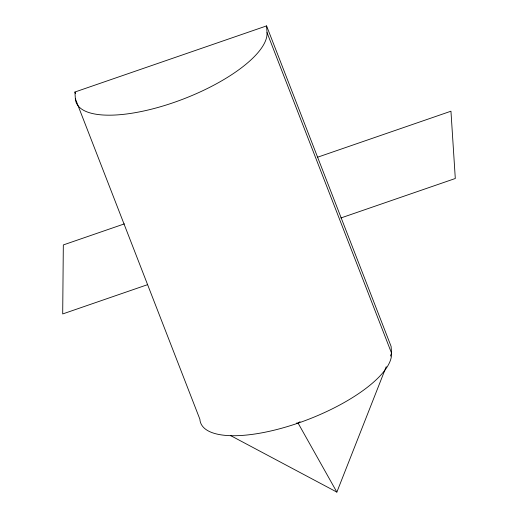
<?xml version="1.0" encoding="UTF-8"?>
<svg xmlns="http://www.w3.org/2000/svg" width="518" height="518" viewBox="0 0 518 518"><rect width="100%" height="100%" fill="white"/><g stroke="black" fill="none" stroke-linecap="round" stroke-linejoin="round"><path stroke-width="0.78" d="M230.562 435.56L336.862 492.1L386.227 366.647M390.365 356.125L391.543 353.121L391.116 346.445L266.582 25.9L74.922 92.023L75.356 98.698L199.883 419.243A101.91 35.515 -21.2 0 0 298.103 423.128A101.91 35.515 -21.2 0 0 391.543 353.121L267.016 32.582L266.582 25.9M296.49 423.064L298.103 423.128L300.039 421.678M124.365 223.88L63.325 244.936L62.697 313.947L147.565 284.667M317.353 157.297L450.951 111.208L455.303 178.496L340.844 217.987M298.103 423.128L336.862 492.1M74.922 92.023L75.505 93.531M267.016 32.582A101.91 35.515 -21.2 0 1 173.575 102.583A101.91 35.515 -21.2 0 1 75.356 98.698"/></g></svg>
